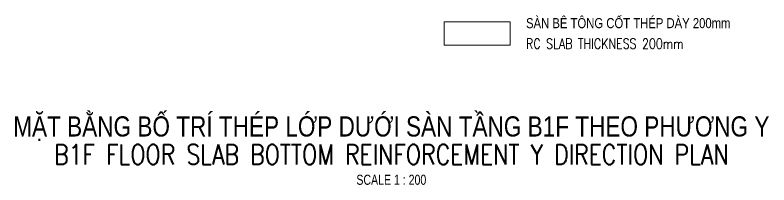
# Model space of a CAD drawing. Header units: millimetres. Extents: x -415354 to 883813, y -531490 to 486716.
# Drawn here: x 554708 to 592035, y -256041 to -247619 of the extents above; entities that cross this region are included whole.
import ezdxf
from ezdxf.enums import TextEntityAlignment as Align

# ---------------------------------------------------------------- set-up
doc = ezdxf.new("R2010")
doc.units = ezdxf.units.MM
doc.header["$MEASUREMENT"] = 0
for name, color, linetype, lineweight in [('NDC_S_ANNO', 7, 'Continuous', 20), ('NDC_S_CONTINUOUS', 3, 'Continuous', 20), ('NDC_S_ENG TEXT', 2, 'Continuous', 20), ('NDC_S_ENG TITLE', 3, 'Continuous', 20), ('NDC_S_TEXT SYMBOL', 7, 'Continuous', 20), ('NDC_S_VN TEXT', 7, 'Continuous', 20), ('NDC_S_VN TITLE', 6, 'Continuous', 35)]:
    doc.layers.add(name, color=color, linetype=linetype, lineweight=lineweight)
doc.styles.add('NDC_ANNO', font='', dxfattribs={"width": 0.8})
doc.styles.add('NDC_EN TXT', font='romans.shx', dxfattribs={"width": 0.8})
doc.styles.add('NDC_VIE TXT', font='arial.ttf', dxfattribs={"width": 0.8})
doc.styles.get('NDC_ANNO').set_extended_font_data('Dotum')

# ---------------------------------------------------------------- blocks, each defined once
blk = doc.blocks.new('Drawing name_symbol')
at = {"layer": 'NDC_S_ENG TITLE', "style": 'NDC_EN TXT', "width": 0.8}
blk.add_attdef('SECTDET1', text='', height=5, dxfattribs=at).set_placement((0, 1.01), align=Align.CENTER)
at = {"layer": 'NDC_S_TEXT SYMBOL', "lineweight": 25, "style": 'NDC_ANNO', "width": 0.8}
blk.add_attdef('SSCALE', text='', height=2.5, dxfattribs=at).set_placement((0, -4), align=Align.CENTER)
at = {"layer": 'NDC_S_VN TITLE', "style": 'NDC_VIE TXT', "width": 0.8}
blk.add_attdef('SECTDET2', text='', height=5, dxfattribs=at).set_placement((0, 7.97), align=Align.CENTER)

msp = doc.modelspace()

# ---------------------------------------------------------------- linework, layer by layer
at = {"layer": 'NDC_S_CONTINUOUS'}
msp.add_lwpolyline([(575949.4, -247959.2), (579227.2, -247959.2), (579227.2, -249111.4), (575949.4, -249111.4)], close=True, dxfattribs=at)

# ---------------------------------------------------------------- block references
at = {"layer": 'NDC_S_ANNO', "xscale": 200, "yscale": 200, "zscale": 200}
msp.add_blockref('Drawing name_symbol', (573338, -255233.9), dxfattribs=at).add_auto_attribs({'SECTDET1': 'B1F FLOOR SLAB BOTTOM REINFORCEMENT Y DIRECTION PLAN', 'SECTDET2': 'MẶT BẰNG BỐ TRÍ THÉP LỚP DƯỚI SÀN TẦNG B1F THEO PHƯƠNG Y', 'SSCALE': 'SCALE 1 : 200'})

# ---------------------------------------------------------------- texts
at = {"layer": 'NDC_S_ENG TEXT', "insert": (580008.4, -248788.3), "char_height": 500, "attachment_point": 1, "line_spacing_factor": 0.7, "style": 'NDC_EN TXT'}
msp.add_mtext_dynamic_manual_height_columns('RC SLAB THICKNESS 200mm', width=14868.7, gutter_width=13.3, heights=[0], dxfattribs=at)
at = {"layer": 'NDC_S_VN TEXT', "insert": (580008.4, -247770.3), "char_height": 500, "attachment_point": 1, "style": 'NDC_VIE TXT'}
msp.add_mtext_dynamic_manual_height_columns('SÀN BÊ TÔNG CỐT THÉP DÀY 200mm', width=11314.276, gutter_width=13.3, heights=[0], dxfattribs=at)

doc.saveas('drawing.dxf')
